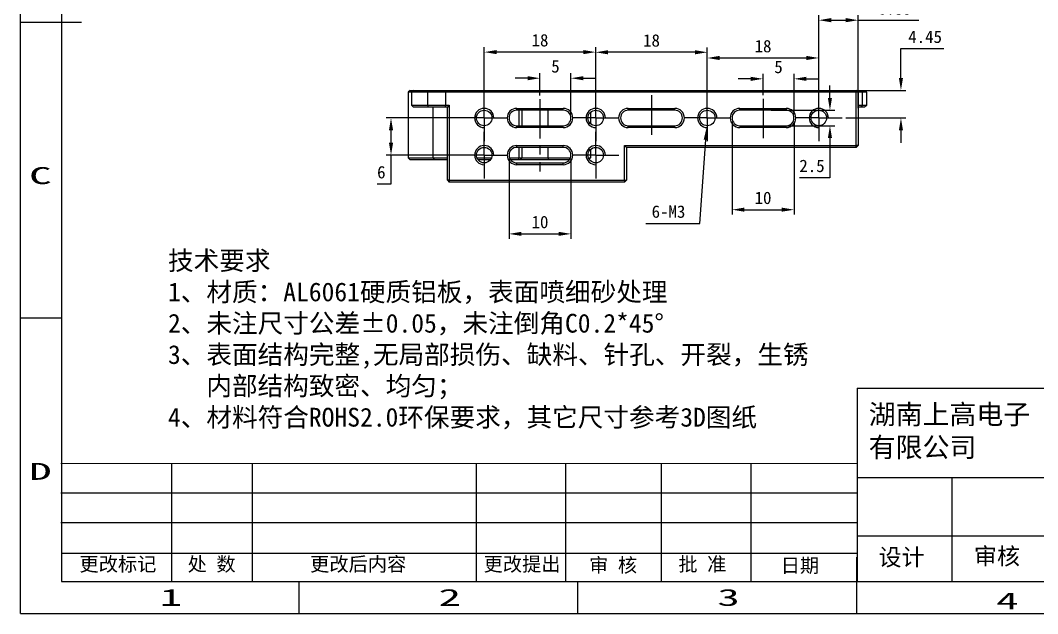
# Model space of a CAD drawing. Header units: millimetres. Extents: x 21 to 291, y 15 to 206.
# Drawn here: x 20.9 to 185.1, y 15.3 to 111 of the extents above; entities that cross this region are included whole.
import ezdxf
from ezdxf.enums import TextEntityAlignment as Align

# ---------------------------------------------------------------- set-up
doc = ezdxf.new("R2010")
doc.units = ezdxf.units.MM
doc.header["$PDSIZE"] = -1
doc.linetypes.add('CENTER', pattern=[10.16, 6.35, -1.27, 1.27, -1.27])
for name, color, linetype in [('中心线', 6, 'CENTER'), ('图框', 7, 'Continuous'), ('标注', 5, 'Continuous')]:
    doc.layers.add(name, color=color, linetype=linetype)
doc.styles.add('style1', font='', dxfattribs={"height": 3.5})
doc.styles.get('style1').set_extended_font_data('FangSong_GB2312')
doc.dimstyles.new('副本 Standard', dxfattribs={"dimtxt": 2, "dimasz": 2, "dimexe": 0.8, "dimexo": 0.625, "dimgap": 0.9, "dimtad": 1, "dimtih": 1, "dimtoh": 1, "dimdsep": 46, "dimtxsty": 'Standard', "dimcen": 0.09, "dimclrd": 5, "dimclre": 5, "dimadec": 3, "dimazin": 2, "dimtfac": 1, "dimtdec": 4, "dimtofl": 0, "dimtmove": 0, "dimatfit": 3, "dimfxl": 0, "dimtolj": 1, "dimtzin": 0, "dimarcsym": 0})

# ---------------------------------------------------------------- blocks, each defined once
blk = doc.blocks.new('SW_CENTERMARKSYMBOL_5')
at = {"layer": '图框', "color": 0}
for p, q in [((0, 2.5), (0, 3.75)), ((0, 0), (0, 2.5)), ((-2.5, 0), (-3.75, 0)), ((0, 0), (-2.5, 0)), ((0, 0), (0, -2.5)), ((0, 0), (2.5, 0)), ((2.5, 0), (3.75, 0)), ((0, -2.5), (0, -3.75))]:
    blk.add_line(p, q, dxfattribs=at)
blk = doc.blocks.new('SW_CENTERMARKSYMBOL_6')
at = {"layer": '图框', "color": 0}
for p, q in [((0, 2.5), (0, 3.75)), ((0, 0), (0, 2.5)), ((-2.5, 0), (-3.75, 0)), ((0, 0), (-2.5, 0)), ((0, 0), (0, -2.5)), ((0, 0), (2.5, 0)), ((2.5, 0), (3.75, 0)), ((0, -2.5), (0, -3.75))]:
    blk.add_line(p, q, dxfattribs=at)
blk = doc.blocks.new('SW_CENTERMARKSYMBOL_7')
at = {"layer": '图框', "color": 0}
for p, q in [((0, 2.5), (0, 3.75)), ((0, 0), (0, 2.5)), ((-2.5, 0), (-3.75, 0)), ((0, 0), (-2.5, 0)), ((0, 0), (0, -2.5)), ((0, 0), (2.5, 0)), ((2.5, 0), (3.75, 0)), ((0, -2.5), (0, -3.75))]:
    blk.add_line(p, q, dxfattribs=at)
blk = doc.blocks.new('SW_CENTERMARKSYMBOL_8')
at = {"layer": '图框', "color": 0}
for p, q in [((0, 2.5), (0, 3.75)), ((0, 0), (0, 2.5)), ((-2.5, 0), (-3.75, 0)), ((0, 0), (-2.5, 0)), ((0, 0), (0, -2.5)), ((0, 0), (2.5, 0)), ((2.5, 0), (3.75, 0)), ((0, -2.5), (0, -3.75))]:
    blk.add_line(p, q, dxfattribs=at)
blk = doc.blocks.new('SW_CENTERMARKSYMBOL_9')
at = {"layer": '图框', "color": 0}
for p, q in [((0, 2.5), (0, 3.75)), ((0, 0), (0, 2.5)), ((-2.5, 0), (-3.75, 0)), ((0, 0), (-2.5, 0)), ((0, 0), (0, -2.5)), ((0, 0), (2.5, 0)), ((2.5, 0), (3.75, 0)), ((0, -2.5), (0, -3.75))]:
    blk.add_line(p, q, dxfattribs=at)
blk = doc.blocks.new('SW_CENTERMARKSYMBOL_10')
at = {"layer": '图框', "color": 0}
for p, q in [((0, 2.5), (0, 3.75)), ((0, 0), (0, 2.5)), ((-2.5, 0), (-3.75, 0)), ((0, 0), (-2.5, 0)), ((0, 0), (0, -2.5)), ((0, 0), (2.5, 0)), ((2.5, 0), (3.75, 0)), ((0, -2.5), (0, -3.75))]:
    blk.add_line(p, q, dxfattribs=at)
blk = doc.blocks.new('*D33')
at = {"layer": 'Defpoints', "color": 0}
for p in [(149.77, 104.97), (149.77, 99.04), (131.77, 98.42)]:
    blk.add_point(p, dxfattribs=at)
at = {"layer": '标注', "color": 5, "lineweight": -2}
for p, q in [((131.77, 99.04), (131.77, 105.77)), ((149.77, 99.67), (149.77, 105.77)), ((133.77, 104.97), (147.77, 104.97))]:
    blk.add_line(p, q, dxfattribs=at)
at = {"layer": '标注', "color": 5}
for points in [[(133.77, 105.31), (133.77, 104.64), (131.77, 104.97)], [(147.77, 105.31), (147.77, 104.64), (149.77, 104.97)]]:
    blk.add_solid(points, dxfattribs=at)
at = {"layer": '标注', "color": 0, "insert": (140.77, 106.87), "char_height": 2, "attachment_point": 5}
blk.add_mtext('\\A1;18', dxfattribs=at)
blk = doc.blocks.new('*D34')
at = {"layer": 'Defpoints', "color": 0}
for p in [(113.77, 105.89), (113.77, 98.42), (131.77, 98.42)]:
    blk.add_point(p, dxfattribs=at)
at = {"layer": '标注', "color": 5, "lineweight": -2}
for p, q in [((113.77, 99.04), (113.77, 106.69)), ((129.77, 105.89), (115.77, 105.89)), ((131.77, 99.04), (131.77, 106.69))]:
    blk.add_line(p, q, dxfattribs=at)
at = {"layer": '标注', "color": 5}
for points in [[(115.77, 106.23), (115.77, 105.56), (113.77, 105.89)], [(129.77, 106.23), (129.77, 105.56), (131.77, 105.89)]]:
    blk.add_solid(points, dxfattribs=at)
at = {"layer": '标注', "color": 0, "insert": (122.77, 107.79), "char_height": 2, "attachment_point": 5}
blk.add_mtext('\\A1;18', dxfattribs=at)
blk = doc.blocks.new('*D35')
at = {"layer": 'Defpoints', "color": 0}
for p in [(95.77, 105.92), (95.77, 97.79), (113.77, 97.79)]:
    blk.add_point(p, dxfattribs=at)
at = {"layer": '标注', "color": 5, "lineweight": -2}
for p, q in [((95.77, 98.42), (95.77, 106.72)), ((111.77, 105.92), (97.77, 105.92)), ((113.77, 98.42), (113.77, 106.72))]:
    blk.add_line(p, q, dxfattribs=at)
at = {"layer": '标注', "color": 5}
for points in [[(97.77, 106.25), (97.77, 105.59), (95.77, 105.92)], [(111.77, 106.25), (111.77, 105.59), (113.77, 105.92)]]:
    blk.add_solid(points, dxfattribs=at)
at = {"layer": '标注', "color": 0, "insert": (104.77, 107.82), "char_height": 2, "attachment_point": 5}
blk.add_mtext('\\A1;18', dxfattribs=at)
blk = doc.blocks.new('*D36')
at = {"layer": 'Defpoints', "color": 0}
for p in [(141.45, 96.54), (141.45, 94.04), (151.57, 94.04)]:
    blk.add_point(p, dxfattribs=at)
at = {"layer": '标注', "color": 5, "lineweight": -2}
for p, q in [((151.57, 98.54), (151.57, 100.54)), ((142.08, 96.54), (152.37, 96.54)), ((142.08, 94.04), (152.37, 94.04)), ((151.57, 92.04), (151.57, 85.65)), ((151.57, 85.65), (146.67, 85.65))]:
    blk.add_line(p, q, dxfattribs=at)
at = {"layer": '标注', "color": 5}
for points in [[(151.23, 98.54), (151.9, 98.54), (151.57, 96.54)], [(151.23, 92.04), (151.9, 92.04), (151.57, 94.04)]]:
    blk.add_solid(points, dxfattribs=at)
at = {"layer": '标注', "color": 0, "insert": (148.67, 87.55), "char_height": 2, "attachment_point": 5}
blk.add_mtext('\\A1;2.5', dxfattribs=at)
blk = doc.blocks.new('*D38')
at = {"layer": 'Defpoints', "color": 0}
for p in [(135.77, 95.29), (145.77, 95.29), (145.77, 80.49)]:
    blk.add_point(p, dxfattribs=at)
at = {"layer": '标注', "color": 5, "lineweight": -2}
for p, q in [((135.77, 94.67), (135.77, 79.69)), ((145.77, 94.67), (145.77, 79.69)), ((137.77, 80.49), (143.77, 80.49))]:
    blk.add_line(p, q, dxfattribs=at)
at = {"layer": '标注', "color": 5}
for points in [[(137.77, 80.83), (137.77, 80.16), (135.77, 80.49)], [(143.77, 80.83), (143.77, 80.16), (145.77, 80.49)]]:
    blk.add_solid(points, dxfattribs=at)
at = {"layer": '标注', "color": 0, "insert": (140.77, 82.39), "char_height": 2, "attachment_point": 5}
blk.add_mtext('\\A1;10', dxfattribs=at)
blk = doc.blocks.new('*D39')
at = {"layer": 'Defpoints', "color": 0}
for p in [(131.88, 96.84), (131.66, 93.75)]:
    blk.add_point(p, dxfattribs=at)
at = {"layer": '标注', "color": 5, "lineweight": -2}
for p, q in [((131.68, 95.29), (131.86, 95.29)), ((131.77, 95.2), (131.77, 95.38)), ((130.58, 78.27), (131.52, 91.75)), ((121.84, 78.27), (130.58, 78.27))]:
    blk.add_line(p, q, dxfattribs=at)
at = {"layer": '标注', "color": 5}
blk.add_solid([(131.19, 91.78), (131.85, 91.73), (131.66, 93.75)], dxfattribs=at)
at = {"layer": '标注', "color": 0, "insert": (125.51, 80.17), "char_height": 2, "attachment_point": 5}
blk.add_mtext('\\A1;6-M3', dxfattribs=at)
blk = doc.blocks.new('*D40')
at = {"layer": 'Defpoints', "color": 0}
for p in [(92.64, 95.29), (80.72, 89.29), (92.64, 89.29)]:
    blk.add_point(p, dxfattribs=at)
at = {"layer": '标注', "color": 5, "lineweight": -2}
for p, q in [((92.02, 95.29), (79.92, 95.29)), ((80.72, 93.29), (80.72, 91.29)), ((92.02, 89.29), (79.92, 89.29)), ((80.72, 89.29), (80.72, 84.63)), ((80.72, 84.63), (78.49, 84.63))]:
    blk.add_line(p, q, dxfattribs=at)
at = {"layer": '标注', "color": 5}
for points in [[(80.39, 93.29), (81.06, 93.29), (80.72, 95.29)], [(80.39, 91.29), (81.06, 91.29), (80.72, 89.29)]]:
    blk.add_solid(points, dxfattribs=at)
at = {"layer": '标注', "color": 0, "insert": (79.16, 86.53), "char_height": 2, "attachment_point": 5}
blk.add_mtext('\\A1;6', dxfattribs=at)
blk = doc.blocks.new('*D41')
at = {"layer": 'Defpoints', "color": 0}
for p in [(145.77, 101.61), (140.77, 98.36), (145.77, 95.29)]:
    blk.add_point(p, dxfattribs=at)
at = {"layer": '标注', "color": 5, "lineweight": -2}
for p, q in [((140.77, 98.98), (140.77, 102.41)), ((145.77, 95.92), (145.77, 102.41)), ((138.77, 101.61), (136.77, 101.61)), ((147.77, 101.61), (149.77, 101.61))]:
    blk.add_line(p, q, dxfattribs=at)
at = {"layer": '标注', "color": 5}
for points in [[(138.77, 101.94), (138.77, 101.27), (140.77, 101.61)], [(147.77, 101.94), (147.77, 101.27), (145.77, 101.61)]]:
    blk.add_solid(points, dxfattribs=at)
at = {"layer": '标注', "color": 0, "insert": (143.27, 103.51), "char_height": 2, "attachment_point": 5}
blk.add_mtext('\\A1;5', dxfattribs=at)
blk = doc.blocks.new('*D42')
at = {"layer": 'Defpoints', "color": 0}
for p in [(109.77, 101.71), (104.77, 98.31), (109.77, 95.29)]:
    blk.add_point(p, dxfattribs=at)
at = {"layer": '标注', "color": 5, "lineweight": -2}
for p, q in [((104.77, 98.94), (104.77, 102.51)), ((109.77, 95.92), (109.77, 102.51)), ((102.77, 101.71), (100.77, 101.71)), ((111.77, 101.71), (113.77, 101.71))]:
    blk.add_line(p, q, dxfattribs=at)
at = {"layer": '标注', "color": 5}
for points in [[(102.77, 102.04), (102.77, 101.37), (104.77, 101.71)], [(111.77, 102.04), (111.77, 101.37), (109.77, 101.71)]]:
    blk.add_solid(points, dxfattribs=at)
at = {"layer": '标注', "color": 0, "insert": (107.27, 103.61), "char_height": 2, "attachment_point": 5}
blk.add_mtext('\\A1;5', dxfattribs=at)
blk = doc.blocks.new('*D43')
at = {"layer": 'Defpoints', "color": 0}
for p in [(99.77, 89.29), (109.77, 89.29), (109.77, 76.59)]:
    blk.add_point(p, dxfattribs=at)
at = {"layer": '标注', "color": 5, "lineweight": -2}
for p, q in [((99.77, 88.67), (99.77, 75.79)), ((109.77, 88.67), (109.77, 75.79)), ((101.77, 76.59), (107.77, 76.59))]:
    blk.add_line(p, q, dxfattribs=at)
at = {"layer": '标注', "color": 5}
for points in [[(101.77, 76.92), (101.77, 76.26), (99.77, 76.59)], [(107.77, 76.92), (107.77, 76.26), (109.77, 76.59)]]:
    blk.add_solid(points, dxfattribs=at)
at = {"layer": '标注', "color": 0, "insert": (104.77, 78.49), "char_height": 2, "attachment_point": 5}
blk.add_mtext('\\A1;10', dxfattribs=at)
blk = doc.blocks.new('*D65')
at = {"layer": 'Defpoints', "color": 0}
for p in [(153.52, 99.74), (163.03, 99.74), (153.52, 95.29)]:
    blk.add_point(p, dxfattribs=at)
at = {"layer": '标注', "color": 5, "lineweight": -2}
for p, q in [((163.03, 101.74), (163.03, 106.48)), ((163.03, 106.48), (169.93, 106.48)), ((154.14, 99.74), (163.83, 99.74)), ((154.14, 95.29), (163.83, 95.29)), ((163.03, 93.29), (163.03, 91.29))]:
    blk.add_line(p, q, dxfattribs=at)
at = {"layer": '标注', "color": 5}
for points in [[(162.7, 101.74), (163.36, 101.74), (163.03, 99.74)], [(162.7, 93.29), (163.36, 93.29), (163.03, 95.29)]]:
    blk.add_solid(points, dxfattribs=at)
at = {"layer": '标注', "color": 0, "insert": (166.93, 108.38), "char_height": 2, "attachment_point": 5}
blk.add_mtext('\\A1;4.45', dxfattribs=at)
blk = doc.blocks.new('*D68')
at = {"layer": 'Defpoints', "color": 0}
for p in [(156.12, 111.07), (149.77, 97.79), (156.12, 96.25)]:
    blk.add_point(p, dxfattribs=at)
at = {"layer": '标注', "color": 5, "lineweight": -2}
for p, q in [((149.77, 98.42), (149.77, 111.87)), ((156.12, 96.88), (156.12, 111.87)), ((151.77, 111.07), (154.12, 111.07)), ((156.12, 111.07), (165.92, 111.07))]:
    blk.add_line(p, q, dxfattribs=at)
at = {"layer": '标注', "color": 5}
for points in [[(151.77, 111.41), (151.77, 110.74), (149.77, 111.07)], [(154.12, 111.41), (154.12, 110.74), (156.12, 111.07)]]:
    blk.add_solid(points, dxfattribs=at)
at = {"layer": '标注', "color": 0, "insert": (162.02, 112.97), "char_height": 2, "attachment_point": 5}
blk.add_mtext('\\A1;6.35', dxfattribs=at)

msp = doc.modelspace()

# ---------------------------------------------------------------- linework, layer by layer
at = {"color": 5, "linetype": 'Continuous'}
for p, q in [((20.895, 15.31), (20.895, 206.21)), ((20.895, 110.76), (30.785, 110.76)), ((20.895, 63.035), (27.553, 63.035)), ((155.958, 51.672), (195.036, 51.672)), ((45.308, 39.512), (45.308, 20.499)), ((58.317, 39.512), (58.317, 20.499)), ((94.445, 39.512), (94.445, 20.499)), ((108.909, 39.512), (108.909, 20.499)), ((124.345, 39.512), (124.345, 20.499)), ((138.809, 39.512), (138.809, 20.499)), ((155.958, 37.268), (222.5, 37.268)), ((171.23, 37.268), (171.23, 20.499)), ((27.441, 34.796), (155.845, 34.796)), ((27.441, 30.03), (155.845, 30.03)), ((155.958, 27.879), (281.791, 27.879)), ((27.553, 25.091), (155.845, 25.091)), ((155.888, 15.31), (155.888, 24.4)), ((65.893, 15.31), (65.893, 20.499)), ((110.89, 15.31), (110.89, 20.499)), ((20.895, 15.31), (290.881, 15.31))]:
    msp.add_line(p, q, dxfattribs=at)
at = {"color": 7, "linetype": 'Continuous'}
for p, q in [((27.553, 201.021), (27.553, 20.499)), ((155.958, 51.672), (155.958, 20.499)), ((27.553, 20.499), (281.791, 20.499))]:
    msp.add_line(p, q, dxfattribs=at)
at = {"color": 7, "linetype": 'Continuous', "lineweight": 25}
for p, q in [((83.817, 99.745), (83.517, 99.445)), ((83.517, 99.445), (83.517, 88.845)), ((84.034, 99.445), (83.517, 99.445)), ((83.817, 99.745), (84.334, 99.745)), ((84.334, 99.745), (84.034, 99.445)), ((84.034, 99.445), (84.034, 97.345)), ((86.616, 99.445), (84.034, 99.445)), ((84.334, 99.745), (86.761, 99.745)), ((86.761, 99.745), (86.616, 99.445)), ((89.517, 99.445), (86.616, 99.445)), ((86.616, 99.445), (86.616, 97.345)), ((86.761, 99.745), (89.517, 99.745)), ((89.517, 99.445), (89.517, 99.745)), ((89.517, 99.745), (155.693, 99.745)), ((89.517, 99.445), (89.517, 97.345)), ((155.817, 99.445), (89.517, 99.445)), ((155.817, 99.445), (155.693, 99.745)), ((155.693, 99.745), (155.817, 99.745)), ((156.117, 99.445), (155.817, 99.745)), ((155.817, 99.745), (156.608, 99.745)), ((155.817, 90.845), (155.817, 99.445)), ((156.117, 99.445), (155.817, 99.445)), ((156.117, 99.445), (156.117, 90.845)), ((156.845, 99.445), (156.117, 99.445)), ((156.845, 99.445), (156.608, 99.745)), ((156.608, 99.745), (157.205, 99.745)), ((156.845, 97.345), (156.845, 99.445)), ((157.507, 99.445), (156.845, 99.445)), ((157.507, 97.345), (157.507, 99.445)), ((84.034, 97.345), (84.334, 97.045)), ((84.034, 97.345), (86.616, 97.345)), ((86.761, 97.045), (84.334, 97.045)), ((86.616, 97.345), (89.517, 97.345)), ((86.761, 97.045), (86.616, 97.345)), ((89.517, 97.045), (86.761, 97.045)), ((89.517, 97.345), (90.117, 97.345)), ((89.517, 97.045), (89.517, 97.345)), ((89.817, 97.045), (89.517, 97.045)), ((90.117, 97.345), (89.817, 97.045)), ((89.817, 85.245), (89.817, 97.045)), ((90.117, 97.345), (90.117, 85.245)), ((156.117, 97.345), (156.845, 97.345)), ((156.608, 97.045), (156.117, 97.045)), ((156.608, 97.045), (156.845, 97.345)), ((157.205, 97.045), (156.608, 97.045)), ((156.845, 97.345), (157.507, 97.345)), ((101.017, 96.845), (108.517, 96.845)), ((101.017, 96.545), (101.017, 96.845)), ((108.517, 96.545), (101.017, 96.545)), ((106.072, 94.045), (106.072, 96.545)), ((108.517, 96.545), (108.517, 96.845)), ((112.917, 96.211), (112.917, 94.378)), ((119.017, 96.845), (126.517, 96.845)), ((119.017, 96.545), (119.017, 96.845)), ((126.517, 96.545), (119.017, 96.545)), ((126.517, 96.545), (126.517, 96.845)), ((137.017, 96.845), (144.517, 96.845)), ((137.017, 96.545), (137.017, 96.845)), ((144.517, 96.545), (137.017, 96.545)), ((144.517, 96.845), (144.517, 96.545)), ((101.017, 93.745), (101.017, 94.045)), ((101.017, 94.045), (108.517, 94.045)), ((108.517, 93.745), (101.017, 93.745)), ((108.517, 93.745), (108.517, 94.045)), ((119.017, 93.745), (119.017, 94.045)), ((119.017, 94.045), (126.517, 94.045)), ((126.517, 93.745), (119.017, 93.745)), ((126.517, 93.745), (126.517, 94.045)), ((137.017, 94.045), (137.017, 93.745)), ((137.017, 94.045), (144.517, 94.045)), ((144.517, 93.745), (137.017, 93.745)), ((144.517, 93.745), (144.517, 94.045)), ((101.017, 90.845), (108.517, 90.845)), ((101.017, 90.545), (101.017, 90.845)), ((108.517, 90.545), (101.017, 90.545)), ((106.072, 88.845), (106.072, 90.545)), ((108.517, 90.545), (108.517, 90.845)), ((118.417, 90.845), (155.817, 90.845)), ((118.417, 85.245), (118.417, 90.845)), ((118.417, 90.845), (118.717, 90.545)), ((155.817, 90.545), (118.717, 90.545)), ((118.717, 90.545), (118.717, 85.245)), ((156.117, 90.845), (155.817, 90.845)), ((155.817, 90.545), (155.817, 90.845)), ((155.817, 90.545), (156.117, 90.845)), ((83.517, 88.845), (83.817, 88.545)), ((83.517, 88.845), (87.539, 88.845)), ((87.539, 88.845), (89.817, 88.845)), ((87.774, 88.545), (87.539, 88.845)), ((94.601, 88.845), (96.933, 88.845)), ((99.851, 88.845), (101.398, 88.845)), ((101.24, 88.545), (101.398, 88.845)), ((101.398, 88.845), (101.814, 88.845)), ((101.631, 88.545), (101.814, 88.845)), ((101.814, 88.845), (106.072, 88.845)), ((106.072, 88.845), (109.683, 88.845)), ((112.601, 88.845), (112.917, 88.845)), ((112.706, 88.634), (112.917, 88.845)), ((112.917, 90.211), (112.917, 88.845)), ((87.774, 88.545), (83.817, 88.545)), ((89.817, 88.545), (87.774, 88.545)), ((96.767, 88.545), (94.767, 88.545)), ((101.24, 88.545), (100.017, 88.545)), ((101.017, 87.745), (101.017, 88.045)), ((101.017, 88.045), (108.517, 88.045)), ((108.517, 87.745), (101.017, 87.745)), ((101.631, 88.545), (101.24, 88.545)), ((106.062, 88.545), (101.631, 88.545)), ((109.517, 88.545), (106.062, 88.545)), ((108.517, 87.745), (108.517, 88.045)), ((90.117, 85.245), (89.817, 85.245)), ((89.817, 85.245), (90.117, 84.945)), ((90.117, 85.245), (118.417, 85.245)), ((90.117, 85.245), (90.117, 84.945)), ((118.417, 84.945), (90.117, 84.945)), ((118.417, 85.245), (118.717, 85.245)), ((118.417, 84.945), (118.717, 85.245)), ((118.417, 85.245), (118.417, 84.945))]:
    msp.add_line(p, q, dxfattribs=at)
at = {"color": 8, "linetype": 'Continuous', "lineweight": 25}
for p, q in [((87.539, 88.845), (87.539, 97.045)), ((101.398, 94.045), (101.398, 96.545)), ((101.814, 96.545), (101.814, 94.045)), ((101.398, 88.845), (101.398, 90.545)), ((101.814, 90.545), (101.814, 88.845))]:
    msp.add_line(p, q, dxfattribs=at)
for p, q in [((27.553, 70.685), (27.553, 20.499)), ((27.553, 20.499), (96.13, 20.499)), ((96.13, 20.499), (155.491, 20.499))]:
    msp.add_line(p, q)
at = {"color": 7, "linetype": 'Continuous', "lineweight": 25}
for centre in [(95.767, 95.295), (113.767, 95.295), (131.767, 95.295), (149.767, 95.295), (95.767, 89.295), (113.767, 89.295)]:
    msp.add_circle(centre, 1.25, dxfattribs=at)
for centre, radius, start, end in [((95.767, 95.295), 1.55, 360, 270), ((101.017, 95.295), 1.55, 90, 270), ((101.017, 95.295), 1.25, 90, 270), ((108.517, 95.295), 1.55, 270, 90), ((108.517, 95.295), 1.25, 270, 90), ((113.767, 95.295), 1.55, 360, 270), ((119.017, 95.295), 1.55, 90, 270), ((119.017, 95.295), 1.25, 90, 270), ((126.517, 95.295), 1.55, 270, 90), ((126.517, 95.295), 1.25, 270, 90), ((131.767, 95.295), 1.55, 360, 270), ((137.017, 95.295), 1.55, 90, 270), ((137.017, 95.295), 1.25, 90, 270), ((144.517, 95.295), 1.55, 270, 90), ((144.517, 95.295), 1.25, 270, 90), ((149.767, 95.295), 1.55, 360, 270), ((95.767, 89.295), 1.55, 360, 270), ((101.017, 89.295), 1.55, 90, 270), ((101.017, 89.295), 1.25, 90, 270), ((108.517, 89.295), 1.55, 270, 90), ((108.517, 89.295), 1.25, 270, 90), ((113.767, 89.295), 1.55, 360, 270)]:
    msp.add_arc(centre, radius, start, end, dxfattribs=at)
for points in [[(157.507, 99.445), (157.406, 99.545), (157.306, 99.645), (157.205, 99.745)], [(157.507, 97.345), (157.406, 97.245), (157.306, 97.145), (157.205, 97.045)], [(106.072, 88.845), (106.068, 88.745), (106.065, 88.645), (106.062, 88.545)]]:
    msp.add_open_spline(points, degree=3, dxfattribs=at)
at = {"layer": '中心线'}
for p, q in [((122.767, 98.947), (122.767, 91.933)), ((104.767, 98.311), (104.767, 86.679)), ((140.767, 98.357), (140.767, 91.743))]:
    msp.add_line(p, q, dxfattribs=at)
at = {"layer": '标注', "color": 0, "lineweight": 13}
msp.add_line((27.441, 39.512), (155.845, 39.512), dxfattribs=at)

# ---------------------------------------------------------------- block references
at = {"layer": '中心线'}
for name, p in [('SW_CENTERMARKSYMBOL_6', (95.767, 95.295)), ('SW_CENTERMARKSYMBOL_7', (113.767, 95.295)), ('SW_CENTERMARKSYMBOL_8', (131.767, 95.295)), ('SW_CENTERMARKSYMBOL_10', (149.767, 95.295)), ('SW_CENTERMARKSYMBOL_9', (95.767, 89.295)), ('SW_CENTERMARKSYMBOL_5', (113.767, 89.295))]:
    msp.add_blockref(name, p, dxfattribs=at)

# ---------------------------------------------------------------- texts
at = {"color": 5, "linetype": 'Continuous'}
for s, width, p, p2 in [('C', 1.99836, (22.313, 84.625), (25.949, 84.625)), ('D', 1.99836, (22.313, 36.9), (25.949, 36.9)), ('1', 3.99672, (43.394, 16.565), (47.03, 16.565)), ('2', 1.99836, (88.391, 16.565), (92.028, 16.565)), ('3', 1.99836, (133.389, 16.565), (137.025, 16.565)), ('4', 1.99836, (178.387, 16.013), (182.023, 16.013))]:
    msp.add_text(s, height=2.729, dxfattribs=dict(at, width=width)).set_placement(p, p2, align=Align.FIT)
at = {"insert": (44.722, 73.799), "char_height": 3.03264, "width": 133.11223, "attachment_point": 1}
msp.add_mtext('{\\fSimSun|b0|i0|c134|p2;技术要求}\\P{\\fSimSun|b0|i0|c134|p2;1、材质：AL6061硬质铝板，表面喷细砂处理\\P2、未注尺寸公差±0.05，未注倒角C0.2*45%%D\\P3、表面结构完整,无局部损伤、缺料、针孔、开裂，生锈\\P   内部结构致密、均匀；\\P4、材料符合ROHS2.0环保要求，其它尺寸参考3D图纸}', dxfattribs=at)
at = {"color": 0, "lineweight": 13, "attachment_point": 1, "style": 'style1'}
for s, insert, char_height, width in [('{\\H1.2x;审核}', (174.805, 25.949), 2.27448, 14.57359), ('更改标记', (30.442, 24.435), 2.2745, 20.47322), ('处 数', (47.892, 24.435), 2.2745, 20.47322), ('更改后内容', (67.671, 24.435), 2.2745, 21.34081), ('更改提出', (95.672, 24.435), 2.2745, 18.73804), ('批 准', (127.102, 24.435), 2.2745, 14.57359), ('{\\H1.2x;设计}', (159.409, 25.787), 2.27448, 14.57359), ('审 核', (112.691, 24.262), 2.2745, 14.57359), ('日期', (143.63, 24.223), 2.2745, 14.57359)]:
    msp.add_mtext(s, dxfattribs=dict(at, insert=insert, char_height=char_height, width=width))
at = {"layer": '标注', "color": 0, "lineweight": 13, "insert": (157.831, 49.065), "char_height": 3.18427, "width": 28.44244, "attachment_point": 1}
msp.add_mtext('{\\fSimSun|b0|i0|c134|p2;湖南上高电子 有限公司}', dxfattribs=at)

# ---------------------------------------------------------------- dimensions: what is measured, and where the dimension line sits
at = {"layer": '标注', "color": 0}
for base, p1, p2, picture, middle in [((156.117, 111.072), (149.767, 97.795), (156.117, 96.251), '*D68', (162.017, 112.972)), ((95.767, 105.921), (113.767, 97.795), (95.767, 97.795), '*D35', (104.767, 107.821)), ((113.767, 105.894), (131.767, 98.42), (113.767, 98.42), '*D34', (122.767, 107.794)), ((149.767, 104.972), (131.767, 98.42), (149.767, 99.045), '*D33', (140.767, 106.872)), ((109.767, 101.708), (104.767, 98.311), (109.767, 95.295), '*D42', (107.267, 103.608)), ((145.767, 101.607), (140.767, 98.357), (145.767, 95.295), '*D41', (143.267, 103.507)), ((109.767, 76.591), (99.767, 89.295), (109.767, 89.295), '*D43', (104.767, 78.491))]:
    dim = msp.add_linear_dim(base=base, p1=p1, p2=p2, dimstyle='副本 Standard', dxfattribs=at)
    dim.commit()
    dim.dimension.update_dxf_attribs({"geometry": picture, "text_midpoint": middle})
for base, p1, p2, picture, middle in [((163.03, 99.745), (153.517, 95.295), (153.517, 99.745), '*D65', (166.93, 106.475)), ((151.567, 94.045), (141.45, 96.545), (141.45, 94.045), '*D36', (148.667, 85.652)), ((80.725, 89.295), (92.642, 95.295), (92.642, 89.295), '*D40', (79.158, 84.63))]:
    dim = msp.add_linear_dim(base=base, p1=p1, p2=p2, angle=90, dimstyle='副本 Standard', dxfattribs=at)
    dim.commit()
    dim.dimension.update_dxf_attribs({"geometry": picture, "text_midpoint": middle, "dimtype": 160})
dim = msp.add_diameter_dim_2p(p1=(131.875, 96.841), p2=(131.659, 93.749), text='6-M3', dimstyle='副本 Standard', dxfattribs=at)
dim.commit()
dim.dimension.update_dxf_attribs({"geometry": '*D39', "text_midpoint": (125.51, 78.268), "dimtype": 163})
dim = msp.add_linear_dim(base=(145.767, 80.493), p1=(135.767, 95.295), p2=(145.767, 95.295), dimstyle='副本 Standard', dxfattribs=at)
dim.commit()
dim.dimension.update_dxf_attribs({"geometry": '*D38', "text_midpoint": (140.767, 80.493), "dimtype": 160})

doc.saveas('drawing.dxf')
